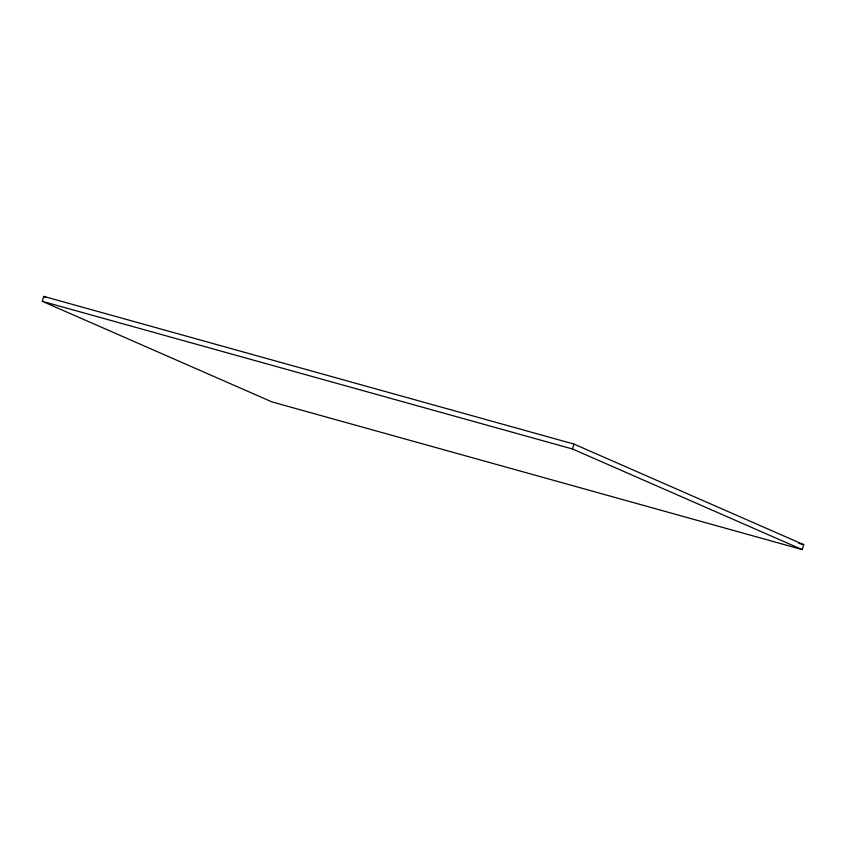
<?xml version="1.0" encoding="UTF-8"?>
<svg xmlns="http://www.w3.org/2000/svg" width="846" height="846" viewBox="0 0 846 846"><rect width="100%" height="100%" fill="white"/><g stroke="black" fill="none" stroke-linecap="round" stroke-linejoin="round"><path stroke-width="1.27" d="M42.3 301.335L43.802 296.417L573.979 444.076L803.7 544.665L802.198 549.583L272.021 401.924L42.3 301.335L572.478 448.983L802.198 549.583M572.478 448.983L573.979 444.076M798.613 543.248L803.7 544.665M43.802 296.417L46.223 297.485"/></g></svg>
